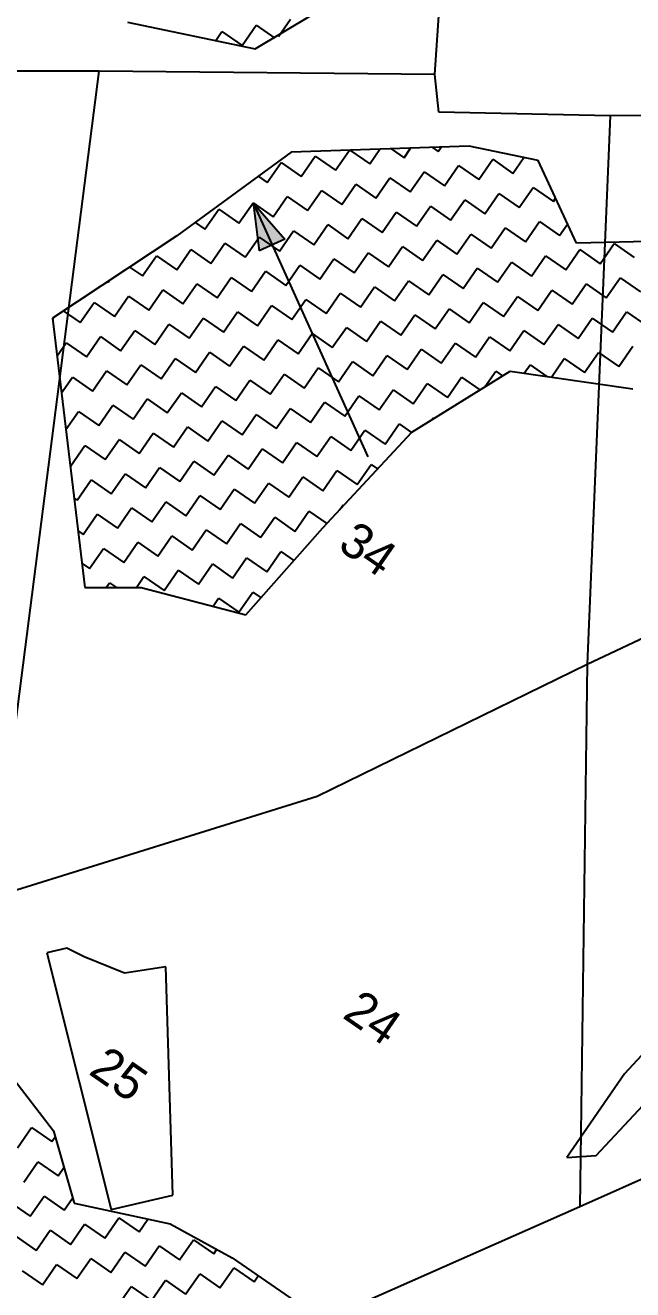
# Model space of a CAD drawing. Header units: metres. Extents: x 282167 to 284586, y 2020907 to 2023042.
# Drawn here: x 282701.8 to 282856.3, y 2022507.7 to 2022829.3 of the extents above; entities that cross this region are included whole.
import ezdxf
from ezdxf.enums import TextEntityAlignment as Align

# ---------------------------------------------------------------- set-up
doc = ezdxf.new("R2010")
doc.units = ezdxf.units.M
doc.header["$MEASUREMENT"] = 0
for name, color, linetype in [('POLY_HATCH', 12, 'Continuous'), ('POLY_PARCEL', 6, 'Continuous'), ('TEXT_PARCEL', 7, 'Continuous')]:
    doc.layers.add(name, color=color, linetype=linetype)
doc.styles.add('TEXT_MAP', font='', dxfattribs={"height": 2.5})
doc.styles.get('TEXT_MAP').set_extended_font_data('Kruti Dev 050')

msp = doc.modelspace()

# ---------------------------------------------------------------- hatches: boundary and pattern name
h = msp.add_hatch(color=256)
h.paths.add_polyline_path([(282764.55, 2022773.42), (282767.83, 2022774.91), (282759.7, 2022784.14)])
h.paths.add_polyline_path([(282759.7, 2022784.14), (282761.27, 2022771.94), (282764.55, 2022773.42)])

# ---------------------------------------------------------------- linework, layer by layer
for points in [[(282759.7, 2022784.14), (282788.91, 2022719.56)], [(282759.7, 2022784.14), (282761.27, 2022771.94)], [(282759.7, 2022784.14), (282767.83, 2022774.91)], [(282767.83, 2022774.91), (282761.27, 2022771.94)]]:
    msp.add_lwpolyline(points)
at = {"layer": 'POLY_HATCH'}
for p, q in [((282760.23, 2022823.31), (282774.59, 2022831.91)), ((282727.77, 2022830.09), (282760.23, 2022823.31)), ((282814.72, 2022798.52), (282769.4, 2022797.06)), ((282832.25, 2022794.94), (282814.72, 2022798.52)), ((282769.4, 2022797.06), (282740.34, 2022775.76)), ((282841.99, 2022773.91), (282832.25, 2022794.94)), ((282740.34, 2022775.76), (282708.69, 2022754.83)), ((282900.01, 2022775.14), (282841.99, 2022773.91)), ((282708.69, 2022754.83), (282716.93, 2022686.26)), ((282800.07, 2022725.8), (282825.12, 2022741.31)), ((282825.12, 2022741.31), (282856.32, 2022736.83)), ((282777.48, 2022701.45), (282800.07, 2022725.8)), ((282757.87, 2022679.33), (282777.48, 2022701.45)), ((282716.93, 2022686.26), (282731.27, 2022686.33)), ((282731.27, 2022686.33), (282757.87, 2022679.33)), ((282894.42, 2022606.14), (282854.22, 2022562.56)), ((282690.9, 2022571.5), (282708.97, 2022548.07)), ((282847.01, 2022541.84), (282874.58, 2022571.31)), ((282854.22, 2022562.56), (282839.51, 2022541.32)), ((282708.97, 2022548.07), (282714.15, 2022529.68)), ((282839.51, 2022541.32), (282847.01, 2022541.84)), ((282714.15, 2022529.68), (282738.58, 2022524.44)), ((282738.58, 2022524.44), (282754.42, 2022515.8)), ((282754.42, 2022515.8), (282770.22, 2022504.85))]:
    msp.add_line(p, q, dxfattribs=at)
at = {"layer": 'POLY_HATCH', "linetype": 'Continuous'}
for p, q in [((282766.18, 2022826.49), (282769.22, 2022830.87)), ((282750.2, 2022825.4), (282751.79, 2022827.71)), ((282751.79, 2022827.71), (282756.94, 2022824.14)), ((282756.94, 2022824.14), (282760.51, 2022829.29)), ((282760.51, 2022829.29), (282765.26, 2022825.99)), ((282798.12, 2022795.61), (282799.8, 2022798.04)), ((282805.35, 2022798.22), (282806.83, 2022797.19)), ((282806.83, 2022797.19), (282807.59, 2022798.29)), ((282771.98, 2022790.87), (282775.54, 2022796.02)), ((282775.54, 2022796.02), (282780.69, 2022792.45)), ((282780.69, 2022792.45), (282784.22, 2022797.54)), ((282784.34, 2022797.54), (282789.4, 2022794.03)), ((282789.4, 2022794.03), (282792.01, 2022797.79)), ((282794.84, 2022797.88), (282798.12, 2022795.61)), ((282817.12, 2022790.06), (282820.69, 2022795.21)), ((282820.69, 2022795.21), (282825.84, 2022791.64)), ((282825.84, 2022791.64), (282828.64, 2022795.68)), ((282831.99, 2022794.99), (282832.34, 2022794.75)), ((282763.26, 2022789.29), (282766.83, 2022794.44)), ((282766.83, 2022794.44), (282771.98, 2022790.87)), ((282799.7, 2022786.9), (282803.26, 2022792.05)), ((282803.26, 2022792.05), (282808.41, 2022788.48)), ((282808.41, 2022788.48), (282811.98, 2022793.63)), ((282811.98, 2022793.63), (282817.12, 2022790.06)), ((282760.97, 2022790.88), (282763.26, 2022789.29)), ((282782.27, 2022783.74), (282785.84, 2022788.88)), ((282785.84, 2022788.88), (282790.98, 2022785.32)), ((282790.98, 2022785.32), (282794.55, 2022790.47)), ((282794.55, 2022790.47), (282799.7, 2022786.9)), ((282764.84, 2022780.58), (282768.41, 2022785.72)), ((282768.41, 2022785.72), (282773.56, 2022782.16)), ((282773.56, 2022782.16), (282777.12, 2022787.3)), ((282777.12, 2022787.3), (282782.27, 2022783.74)), ((282818.71, 2022781.35), (282822.27, 2022786.49)), ((282822.27, 2022786.49), (282827.42, 2022782.93)), ((282827.42, 2022782.93), (282830.99, 2022788.07)), ((282830.99, 2022788.07), (282836.13, 2022784.51)), ((282836.13, 2022784.51), (282836.7, 2022785.33)), ((282747.42, 2022777.41), (282750.98, 2022782.56)), ((282750.98, 2022782.56), (282756.13, 2022778.99)), ((282756.13, 2022778.99), (282759.7, 2022784.14)), ((282759.7, 2022784.14), (282764.84, 2022780.58)), ((282801.28, 2022778.19), (282804.85, 2022783.33)), ((282804.85, 2022783.33), (282809.99, 2022779.77)), ((282809.99, 2022779.77), (282813.56, 2022784.91)), ((282813.56, 2022784.91), (282818.71, 2022781.35)), ((282744.94, 2022779.13), (282747.42, 2022777.41)), ((282783.85, 2022775.02), (282787.42, 2022780.17)), ((282787.42, 2022780.17), (282792.57, 2022776.6)), ((282792.57, 2022776.6), (282796.13, 2022781.75)), ((282796.13, 2022781.75), (282801.28, 2022778.19)), ((282829, 2022774.21), (282832.57, 2022779.36)), ((282832.57, 2022779.36), (282837.71, 2022775.8)), ((282837.71, 2022775.8), (282839.75, 2022778.74)), ((282757.71, 2022770.28), (282761.28, 2022775.43)), ((282761.28, 2022775.43), (282766.43, 2022771.86)), ((282766.43, 2022771.86), (282769.99, 2022777.01)), ((282769.99, 2022777.01), (282775.14, 2022773.44)), ((282775.14, 2022773.44), (282778.7, 2022778.59)), ((282778.7, 2022778.59), (282783.85, 2022775.02)), ((282811.57, 2022771.05), (282815.14, 2022776.2)), ((282815.14, 2022776.2), (282820.29, 2022772.63)), ((282820.29, 2022772.63), (282823.85, 2022777.78)), ((282823.85, 2022777.78), (282829, 2022774.21)), ((282740.29, 2022767.12), (282743.85, 2022772.27)), ((282743.85, 2022772.27), (282749, 2022768.7)), ((282749, 2022768.7), (282752.56, 2022773.85)), ((282752.56, 2022773.85), (282757.71, 2022770.28)), ((282794.15, 2022767.89), (282797.71, 2022773.04)), ((282797.71, 2022773.04), (282802.86, 2022769.47)), ((282802.86, 2022769.47), (282806.43, 2022774.62)), ((282806.43, 2022774.62), (282811.57, 2022771.05)), ((282839.29, 2022767.08), (282842.86, 2022772.23)), ((282842.86, 2022772.23), (282848.01, 2022768.66)), ((282848.01, 2022768.66), (282851.57, 2022773.81)), ((282851.57, 2022773.81), (282856.72, 2022770.24)), ((282731.57, 2022765.54), (282735.14, 2022770.69)), ((282735.14, 2022770.69), (282740.29, 2022767.12)), ((282776.72, 2022764.73), (282780.29, 2022769.88)), ((282780.29, 2022769.88), (282785.43, 2022766.31)), ((282785.43, 2022766.31), (282789, 2022771.46)), ((282789, 2022771.46), (282794.15, 2022767.89)), ((282821.87, 2022763.92), (282825.43, 2022769.07)), ((282825.43, 2022769.07), (282830.58, 2022765.5)), ((282830.58, 2022765.5), (282834.15, 2022770.65)), ((282834.15, 2022770.65), (282839.29, 2022767.08)), ((282728.3, 2022767.8), (282731.57, 2022765.54)), ((282759.29, 2022761.57), (282762.86, 2022766.72)), ((282762.86, 2022766.72), (282768.01, 2022763.15)), ((282768.01, 2022763.15), (282771.57, 2022768.3)), ((282771.57, 2022768.3), (282776.72, 2022764.73)), ((282804.44, 2022760.76), (282808.01, 2022765.91)), ((282808.01, 2022765.91), (282813.15, 2022762.34)), ((282813.15, 2022762.34), (282816.72, 2022767.49)), ((282816.72, 2022767.49), (282821.87, 2022763.92)), ((282722.68, 2022764.08), (282722.86, 2022763.96)), ((282722.86, 2022763.96), (282723.17, 2022764.41)), ((282741.87, 2022758.41), (282745.43, 2022763.55)), ((282745.43, 2022763.55), (282750.58, 2022759.99)), ((282750.58, 2022759.99), (282754.15, 2022765.13)), ((282754.15, 2022765.13), (282759.29, 2022761.57)), ((282787.01, 2022757.6), (282790.58, 2022762.74)), ((282790.58, 2022762.74), (282795.73, 2022759.18)), ((282795.73, 2022759.18), (282799.29, 2022764.32)), ((282799.29, 2022764.32), (282804.44, 2022760.76)), ((282840.87, 2022758.37), (282844.44, 2022763.52)), ((282844.44, 2022763.52), (282849.59, 2022759.95)), ((282849.59, 2022759.95), (282853.15, 2022765.1)), ((282853.15, 2022765.1), (282858.3, 2022761.53)), ((282724.44, 2022755.25), (282728.01, 2022760.39)), ((282728.01, 2022760.39), (282733.15, 2022756.83)), ((282733.15, 2022756.83), (282736.72, 2022761.97)), ((282736.72, 2022761.97), (282741.87, 2022758.41)), ((282769.59, 2022754.44), (282773.15, 2022759.58)), ((282773.15, 2022759.58), (282778.3, 2022756.02)), ((282778.3, 2022756.02), (282781.87, 2022761.16)), ((282781.87, 2022761.16), (282787.01, 2022757.6)), ((282823.45, 2022755.21), (282827.01, 2022760.35)), ((282827.01, 2022760.35), (282832.16, 2022756.79)), ((282832.16, 2022756.79), (282835.73, 2022761.93)), ((282835.73, 2022761.93), (282840.87, 2022758.37)), ((282711.43, 2022756.64), (282715.73, 2022753.66)), ((282715.73, 2022753.66), (282719.29, 2022758.81)), ((282719.29, 2022758.81), (282724.44, 2022755.25)), ((282752.16, 2022751.27), (282755.73, 2022756.42)), ((282755.73, 2022756.42), (282760.87, 2022752.85)), ((282760.87, 2022752.85), (282764.44, 2022758)), ((282764.44, 2022758), (282769.59, 2022754.44)), ((282806.02, 2022752.05), (282809.59, 2022757.19)), ((282809.59, 2022757.19), (282814.73, 2022753.63)), ((282814.73, 2022753.63), (282818.3, 2022758.77)), ((282818.3, 2022758.77), (282823.45, 2022755.21)), ((282851.17, 2022751.24), (282854.73, 2022756.38)), ((282854.73, 2022756.38), (282859.88, 2022752.82)), ((282708.72, 2022754.55), (282709.11, 2022755.12)), ((282734.73, 2022748.11), (282738.3, 2022753.26)), ((282738.3, 2022753.26), (282743.45, 2022749.69)), ((282743.45, 2022749.69), (282747.01, 2022754.84)), ((282747.01, 2022754.84), (282752.16, 2022751.27)), ((282788.59, 2022748.88), (282792.16, 2022754.03)), ((282792.16, 2022754.03), (282797.31, 2022750.46)), ((282797.31, 2022750.46), (282800.87, 2022755.61)), ((282800.87, 2022755.61), (282806.02, 2022752.05)), ((282833.74, 2022748.07), (282837.31, 2022753.22)), ((282837.31, 2022753.22), (282842.46, 2022749.65)), ((282842.46, 2022749.65), (282846.02, 2022754.8)), ((282846.02, 2022754.8), (282851.17, 2022751.24)), ((282717.31, 2022744.95), (282720.87, 2022750.1)), ((282720.87, 2022750.1), (282726.02, 2022746.53)), ((282726.02, 2022746.53), (282729.59, 2022751.68)), ((282729.59, 2022751.68), (282734.73, 2022748.11)), ((282771.17, 2022745.72), (282774.73, 2022750.87)), ((282774.73, 2022750.87), (282779.88, 2022747.3)), ((282779.88, 2022747.3), (282783.45, 2022752.45)), ((282783.45, 2022752.45), (282788.59, 2022748.88)), ((282816.32, 2022744.91), (282819.88, 2022750.06)), ((282819.88, 2022750.06), (282825.03, 2022746.49)), ((282825.03, 2022746.49), (282828.59, 2022751.64)), ((282828.59, 2022751.64), (282833.74, 2022748.07)), ((282709.85, 2022745.18), (282712.16, 2022748.52)), ((282712.16, 2022748.52), (282717.31, 2022744.95)), ((282753.74, 2022742.56), (282757.31, 2022747.71)), ((282757.31, 2022747.71), (282762.45, 2022744.14)), ((282762.45, 2022744.14), (282766.02, 2022749.29)), ((282766.02, 2022749.29), (282771.17, 2022745.72)), ((282798.89, 2022741.75), (282802.45, 2022746.9)), ((282802.45, 2022746.9), (282807.6, 2022743.33)), ((282807.6, 2022743.33), (282811.17, 2022748.48)), ((282811.17, 2022748.48), (282816.32, 2022744.91)), ((282852.75, 2022742.52), (282856.32, 2022747.67)), ((282736.31, 2022739.4), (282739.88, 2022744.55)), ((282739.88, 2022744.55), (282745.03, 2022740.98)), ((282745.03, 2022740.98), (282748.59, 2022746.13)), ((282748.59, 2022746.13), (282753.74, 2022742.56)), ((282781.46, 2022738.59), (282785.03, 2022743.74)), ((282785.03, 2022743.74), (282790.18, 2022740.17)), ((282790.18, 2022740.17), (282793.74, 2022745.32)), ((282793.74, 2022745.32), (282798.89, 2022741.75)), ((282835.63, 2022739.8), (282838.89, 2022744.51)), ((282838.89, 2022744.51), (282844.04, 2022740.94)), ((282844.04, 2022740.94), (282847.6, 2022746.09)), ((282847.6, 2022746.09), (282852.75, 2022742.52)), ((282718.89, 2022736.24), (282722.45, 2022741.38)), ((282722.45, 2022741.38), (282727.6, 2022737.82)), ((282727.6, 2022737.82), (282731.17, 2022742.97)), ((282731.17, 2022742.97), (282736.31, 2022739.4)), ((282764.03, 2022735.43), (282767.6, 2022740.58)), ((282767.6, 2022740.58), (282772.75, 2022737.01)), ((282772.75, 2022737.01), (282776.31, 2022742.16)), ((282776.31, 2022742.16), (282781.46, 2022738.59)), ((282818.67, 2022737.32), (282821.46, 2022741.35)), ((282821.46, 2022741.35), (282823.21, 2022740.13)), ((282828.7, 2022740.8), (282830.18, 2022742.93)), ((282830.18, 2022742.93), (282834.44, 2022739.97)), ((282710.97, 2022735.81), (282713.74, 2022739.8)), ((282713.74, 2022739.8), (282718.89, 2022736.24)), ((282746.61, 2022732.27), (282750.17, 2022737.41)), ((282750.17, 2022737.41), (282755.32, 2022733.85)), ((282755.32, 2022733.85), (282758.89, 2022738.99)), ((282758.89, 2022738.99), (282764.03, 2022735.43)), ((282800.47, 2022733.04), (282804.04, 2022738.18)), ((282804.04, 2022738.18), (282809.18, 2022734.62)), ((282809.18, 2022734.62), (282812.75, 2022739.77)), ((282812.75, 2022739.77), (282817.41, 2022736.54)), ((282729.18, 2022729.11), (282732.75, 2022734.25)), ((282732.75, 2022734.25), (282737.89, 2022730.69)), ((282737.89, 2022730.69), (282741.46, 2022735.83)), ((282741.46, 2022735.83), (282746.61, 2022732.27)), ((282783.04, 2022729.88), (282786.61, 2022735.02)), ((282786.61, 2022735.02), (282791.76, 2022731.46)), ((282791.76, 2022731.46), (282795.32, 2022736.6)), ((282795.32, 2022736.6), (282800.47, 2022733.04)), ((282712.1, 2022726.44), (282715.32, 2022731.09)), ((282715.32, 2022731.09), (282720.47, 2022727.52)), ((282720.47, 2022727.52), (282724.03, 2022732.67)), ((282724.03, 2022732.67), (282729.18, 2022729.11)), ((282765.62, 2022726.71), (282769.18, 2022731.86)), ((282769.18, 2022731.86), (282774.33, 2022728.3)), ((282774.33, 2022728.3), (282777.9, 2022733.44)), ((282777.9, 2022733.44), (282783.04, 2022729.88)), ((282748.19, 2022723.55), (282751.76, 2022728.7)), ((282751.76, 2022728.7), (282756.9, 2022725.13)), ((282756.9, 2022725.13), (282760.47, 2022730.28)), ((282760.47, 2022730.28), (282765.62, 2022726.71)), ((282793.34, 2022722.74), (282796.9, 2022727.89)), ((282796.9, 2022727.89), (282800.01, 2022725.74)), ((282805.33, 2022729.06), (282805.62, 2022729.47)), ((282805.62, 2022729.47), (282805.8, 2022729.35)), ((282730.76, 2022720.39), (282734.33, 2022725.54)), ((282734.33, 2022725.54), (282739.48, 2022721.97)), ((282739.48, 2022721.97), (282743.04, 2022727.12)), ((282743.04, 2022727.12), (282748.19, 2022723.55)), ((282775.91, 2022719.58), (282779.48, 2022724.73)), ((282779.48, 2022724.73), (282784.62, 2022721.16)), ((282784.62, 2022721.16), (282788.19, 2022726.31)), ((282788.19, 2022726.31), (282793.34, 2022722.74)), ((282713.34, 2022717.23), (282716.9, 2022722.38)), ((282716.9, 2022722.38), (282722.05, 2022718.81)), ((282722.05, 2022718.81), (282725.62, 2022723.96)), ((282725.62, 2022723.96), (282730.76, 2022720.39)), ((282758.48, 2022716.42), (282762.05, 2022721.57)), ((282762.05, 2022721.57), (282767.2, 2022718)), ((282767.2, 2022718), (282770.76, 2022723.15)), ((282770.76, 2022723.15), (282775.91, 2022719.58)), ((282741.06, 2022713.26), (282744.62, 2022718.41)), ((282744.62, 2022718.41), (282749.77, 2022714.84)), ((282749.77, 2022714.84), (282753.34, 2022719.99)), ((282753.34, 2022719.99), (282758.48, 2022716.42)), ((282786.2, 2022712.45), (282789.77, 2022717.6)), ((282789.77, 2022717.6), (282791.41, 2022716.46)), ((282713.19, 2022717.33), (282713.34, 2022717.23)), ((282723.63, 2022710.1), (282727.2, 2022715.24)), ((282727.2, 2022715.24), (282732.34, 2022711.68)), ((282732.34, 2022711.68), (282735.91, 2022716.83)), ((282735.91, 2022716.83), (282741.06, 2022713.26)), ((282768.78, 2022709.29), (282772.34, 2022714.44)), ((282772.34, 2022714.44), (282777.49, 2022710.87)), ((282777.49, 2022710.87), (282781.06, 2022716.02)), ((282781.06, 2022716.02), (282786.2, 2022712.45)), ((282714.92, 2022708.52), (282718.48, 2022713.66)), ((282718.48, 2022713.66), (282723.63, 2022710.1)), ((282751.35, 2022706.13), (282754.92, 2022711.27)), ((282754.92, 2022711.27), (282760.06, 2022707.71)), ((282760.06, 2022707.71), (282763.63, 2022712.85)), ((282763.63, 2022712.85), (282768.78, 2022709.29)), ((282714.19, 2022709.02), (282714.92, 2022708.52)), ((282733.92, 2022702.97), (282737.49, 2022708.11)), ((282737.49, 2022708.11), (282742.64, 2022704.55)), ((282742.64, 2022704.55), (282746.2, 2022709.69)), ((282746.2, 2022709.69), (282751.35, 2022706.13)), ((282716.5, 2022699.8), (282720.06, 2022704.95)), ((282720.06, 2022704.95), (282725.21, 2022701.38)), ((282725.21, 2022701.38), (282728.78, 2022706.53)), ((282728.78, 2022706.53), (282733.92, 2022702.97)), ((282770.36, 2022700.57), (282773.92, 2022705.72)), ((282773.92, 2022705.72), (282778.5, 2022702.55)), ((282781.83, 2022706.14), (282782.64, 2022707.3)), ((282782.64, 2022707.3), (282782.8, 2022707.19)), ((282752.93, 2022697.41), (282756.5, 2022702.56)), ((282756.5, 2022702.56), (282761.64, 2022698.99)), ((282761.64, 2022698.99), (282765.21, 2022704.14)), ((282765.21, 2022704.14), (282770.36, 2022700.57)), ((282715.19, 2022700.71), (282716.5, 2022699.8)), ((282735.5, 2022694.25), (282739.07, 2022699.4)), ((282739.07, 2022699.4), (282744.22, 2022695.83)), ((282744.22, 2022695.83), (282747.78, 2022700.98)), ((282747.78, 2022700.98), (282752.93, 2022697.41)), ((282718.08, 2022691.09), (282721.64, 2022696.24)), ((282721.64, 2022696.24), (282726.79, 2022692.67)), ((282726.79, 2022692.67), (282730.36, 2022697.82)), ((282730.36, 2022697.82), (282735.5, 2022694.25)), ((282763.23, 2022690.28), (282766.79, 2022695.43)), ((282766.79, 2022695.43), (282770.11, 2022693.13)), ((282716.19, 2022692.4), (282718.08, 2022691.09)), ((282745.8, 2022687.12), (282749.36, 2022692.27)), ((282749.36, 2022692.27), (282754.51, 2022688.7)), ((282754.51, 2022688.7), (282758.08, 2022693.85)), ((282758.08, 2022693.85), (282763.23, 2022690.28)), ((282730.01, 2022686.32), (282731.94, 2022689.1)), ((282731.94, 2022689.1), (282737.09, 2022685.54)), ((282737.09, 2022685.54), (282740.65, 2022690.69)), ((282740.65, 2022690.69), (282745.8, 2022687.12)), ((282722.37, 2022686.29), (282723.22, 2022687.52)), ((282723.22, 2022687.52), (282724.99, 2022686.3)), ((282749.54, 2022681.52), (282750.95, 2022683.55)), ((282750.95, 2022683.55), (282756.09, 2022679.99)), ((282756.09, 2022679.99), (282759.66, 2022685.13)), ((282759.66, 2022685.13), (282761.74, 2022683.69)), ((282699.8, 2022543.77), (282703.37, 2022548.92)), ((282703.37, 2022548.92), (282708.52, 2022545.35)), ((282708.52, 2022545.35), (282709.38, 2022546.6)), ((282701.38, 2022535.06), (282704.95, 2022540.21)), ((282704.95, 2022540.21), (282710.1, 2022536.64)), ((282710.1, 2022536.64), (282711.58, 2022538.79)), ((282702.96, 2022526.35), (282706.53, 2022531.49)), ((282706.53, 2022531.49), (282711.68, 2022527.93)), ((282697.82, 2022529.91), (282702.96, 2022526.35)), ((282711.68, 2022527.93), (282713.79, 2022530.97)), ((282721.97, 2022520.79), (282725.54, 2022525.94)), ((282725.54, 2022525.94), (282730.69, 2022522.37)), ((282730.69, 2022522.37), (282732.95, 2022525.64)), ((282704.55, 2022517.63), (282708.11, 2022522.78)), ((282708.11, 2022522.78), (282713.26, 2022519.21)), ((282713.26, 2022519.21), (282716.83, 2022524.36)), ((282716.83, 2022524.36), (282721.97, 2022520.79)), ((282739.16, 2022524.12), (282739.4, 2022523.96)), ((282739.4, 2022523.96), (282739.42, 2022523.98)), ((282699.4, 2022521.2), (282704.55, 2022517.63)), ((282732.27, 2022513.66), (282735.83, 2022518.81)), ((282735.83, 2022518.81), (282740.98, 2022515.24)), ((282740.98, 2022515.24), (282744.55, 2022520.39)), ((282744.55, 2022520.39), (282749.69, 2022516.82)), ((282714.84, 2022510.5), (282718.41, 2022515.65)), ((282718.41, 2022515.65), (282723.55, 2022512.08)), ((282723.55, 2022512.08), (282727.12, 2022517.23)), ((282727.12, 2022517.23), (282732.27, 2022513.66)), ((282749.69, 2022516.82), (282750.47, 2022517.95)), ((282700.98, 2022512.49), (282706.13, 2022508.92)), ((282706.13, 2022508.92), (282709.69, 2022514.07)), ((282709.69, 2022514.07), (282714.84, 2022510.5)), ((282751.27, 2022508.11), (282754.84, 2022513.26)), ((282754.84, 2022513.26), (282759.99, 2022509.69)), ((282725.13, 2022503.37), (282728.7, 2022508.51)), ((282728.7, 2022508.51), (282733.85, 2022504.95)), ((282733.85, 2022504.95), (282737.41, 2022510.09)), ((282737.41, 2022510.09), (282742.56, 2022506.53)), ((282742.56, 2022506.53), (282746.13, 2022511.68)), ((282746.13, 2022511.68), (282751.27, 2022508.11)), ((282759.99, 2022509.69), (282761.04, 2022511.21))]:
    msp.add_line(p, q, dxfattribs=at)
at = {"layer": 'POLY_PARCEL'}
for p, q in [((282805.97, 2022816.79), (282811.99, 2022905.11)), ((282720.53, 2022817.61), (282684.88, 2022817.67)), ((282693.62, 2022607.53), (282720.53, 2022817.61)), ((282805.97, 2022816.79), (282720.53, 2022817.61)), ((282806.96, 2022807.18), (282805.97, 2022816.79)), ((282850.54, 2022806.29), (282806.96, 2022807.18)), ((282850.54, 2022806.29), (282844.74, 2022666.77)), ((282975.25, 2022807.07), (282850.54, 2022806.29)), ((282844.74, 2022666.77), (283029.29, 2022753.83)), ((282776.04, 2022633.25), (282844.74, 2022666.77)), ((282844.74, 2022666.77), (282842.86, 2022528.78)), ((282693.62, 2022607.53), (282776.04, 2022633.25)), ((282712.29, 2022594.56), (282707.23, 2022593.4)), ((282707.23, 2022593.4), (282723.61, 2022528.11)), ((282716.7, 2022592.35), (282712.29, 2022594.56)), ((282727, 2022588.19), (282716.7, 2022592.35)), ((282737.49, 2022589.84), (282727, 2022588.19)), ((282739.27, 2022531.7), (282737.49, 2022589.84)), ((282961.02, 2022581.55), (282842.86, 2022528.78)), ((282723.61, 2022528.11), (282739.27, 2022531.7)), ((282842.86, 2022528.78), (282644.12, 2022440.97))]:
    msp.add_line(p, q, dxfattribs=at)

# ---------------------------------------------------------------- texts
at = {"layer": 'TEXT_PARCEL', "style": 'TEXT_MAP'}
for s, p in [('34', (282789.02, 2022696.14)), ('24', (282790.28, 2022576.98)), ('25', (282725.65, 2022562.59))]:
    msp.add_text(s, height=9.017, rotation=325.2826, dxfattribs=at).set_placement(p, align=Align.MIDDLE)

doc.saveas('drawing.dxf')
